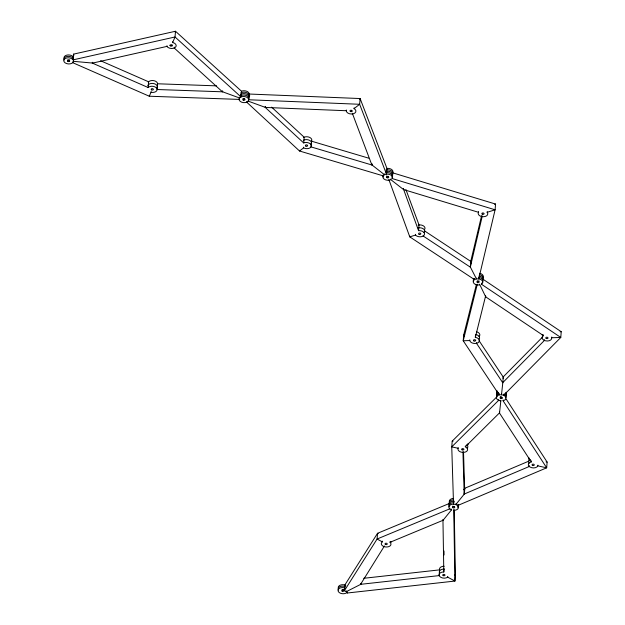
<?xml version="1.0" encoding="UTF-8"?>
<svg xmlns="http://www.w3.org/2000/svg" width="625" height="625" viewBox="0 0 625 625"><rect width="100%" height="100%" fill="white"/><g stroke="black" fill="none" stroke-linecap="round" stroke-linejoin="round"><path stroke-width="0.94" d="M72.773 61.961L72.711 62.68L149.289 96.234L239.07 99.398L239.125 98.68M172.695 41.781L172.633 42.5A4.836 3.07 4.6 0 1 175.016 47.602A4.836 3.07 4.6 0 1 166.93 46.406L92.656 63.078L73.414 61.32A4.836 3.07 4.6 0 1 66.562 63.57A4.836 3.07 4.6 0 1 65.234 58.508A4.836 3.07 4.6 0 1 73.039 59.875L73.5 54.141L175.492 31.25L241.484 91.219A4.836 3.07 4.6 0 1 247.633 91.727A4.836 3.07 4.6 0 1 248.461 95.656M73.414 61.32L73.469 60.602M92.32 62.328L92.258 63.047L148.164 87.539A4.836 3.07 4.6 0 1 154.406 86.68A4.836 3.07 4.6 0 1 156.805 90.641A4.836 3.07 4.6 0 1 151.016 92.25L149.289 96.234L149.344 95.516M92.656 63.078L92.719 62.359M148.164 87.539L148.625 81.805L100.586 60.75M151.016 92.25L151.078 91.539M148.219 82.32A4.836 3.07 4.6 0 1 153.547 80.609A4.836 3.07 4.6 0 1 157.57 83.781L157.109 89.516L222.656 91.82L222.711 91.109M166.93 46.406L166.992 45.695M174.312 47.125L174.242 48.023L222.297 91.695L239.57 97.992L239.641 97.188M222.297 91.695L222.352 90.977M241.484 91.219L241.023 96.953L175.031 36.984L175.492 31.25L175.195 31.938M246.797 101.477L246.742 102.195L299.539 151.008L383.164 175.852L383.227 175.133M354.109 107.914L354.047 108.633A4.836 3.07 4.6 0 1 353.25 113.789A4.836 3.07 4.6 0 1 346.266 110.734L265.5 107.445L248.227 101.148L248.281 100.43M248.641 95.945L248.688 95.414L249.766 95.805M354.047 108.633L359.648 104.281L248.727 99.766L249.187 94.031L360.109 98.547L386.961 168.414L386.5 174.148L359.648 104.281L360.109 98.547L359.406 99.094M265.203 106.594L265.141 107.313L303.688 142.945A4.836 3.07 4.6 0 1 310.148 143.711A4.836 3.07 4.6 0 1 310.055 147.844A4.836 3.07 4.6 0 1 303.578 147.867L299.539 151.008L299.594 150.289M265.5 107.445L265.555 106.727M303.688 142.945L304.148 137.211L271.625 107.148M303.578 147.867L303.633 147.148M311.461 141.531L311.023 146.906L372.078 165.047L372.164 163.977M346.266 110.734L346.328 110.016M352.32 113.258L371.82 164.844L384.492 174.719L384.555 173.914M371.82 164.844L371.875 164.125M346.328 590.875L346.258 591.68L360.805 584.305L439.172 575.602L439.633 569.867A4.836 3.07 4.6 0 1 444.187 566.266M454.234 509.898L455.391 575.328L454.93 581.062L347.305 593.008L347.367 592.203M388.852 179.523L409.781 236.875L474.523 279.625L474.586 278.906M478.852 277.297L478.719 278.914L495.102 209.797L392.148 178.547L392.609 172.812L495.563 204.062L495.102 209.797L487.156 212.312A4.836 3.07 4.6 0 1 483.305 216.734A4.836 3.07 4.6 0 1 478.484 212.289L403.516 189.539L390.836 179.664L390.898 178.945M360.586 583.383L360.5 584.453L384.438 545.984M360.805 584.305L360.859 583.586M403.312 188.617L418.57 230.68A4.836 3.07 4.6 0 1 424.273 232.945A4.836 3.07 4.6 0 1 421.695 236.625A4.836 3.07 4.6 0 1 415.508 235.055L409.781 236.875L409.836 236.156M403.516 189.539L403.57 188.82M390.102 541.578L390.047 542.297A4.836 3.07 4.6 0 1 389.336 546.375A4.836 3.07 4.6 0 1 382.836 546.008A4.836 3.07 4.6 0 1 382.312 541.852L382.375 541.141M415.508 235.055L415.57 234.336M418.57 230.68L419.031 224.945L405.945 189.625M423.242 235.305L423.187 236.023L470.453 267.234L470.914 261.5L424.383 230.781M453.742 509.609L454.93 581.062L447.68 577.148A4.836 3.07 4.6 0 1 439.539 576.25A4.836 3.07 4.6 0 1 443.805 572L442.953 519.781M443.133 519.562L443.07 520.273L390.047 542.297M496.18 397.5L452.211 441.141L451.75 446.875L453.531 504.164L453.789 500.938M443.805 572L444.062 568.773M449.781 508.148L449.719 508.867L377.086 539.031L344.375 590.75M476.531 278.125L476.469 278.93L470.32 266.984L470.781 261.25L481.594 215.641M442.891 520.492L451.477 509.898L451.547 509.094M447.68 577.148L447.742 576.43M465.383 445.906L465.312 446.805A4.836 3.07 4.6 0 1 467.125 450.867A4.836 3.07 4.6 0 1 461.086 452.109A4.836 3.07 4.6 0 1 458.125 448.281L458.18 447.562M478.484 212.289L478.539 211.57M455.844 503.789L455.773 504.594L464.359 494L529.289 466.484L529.344 465.773M475.539 334.695L475.328 337.383A4.836 3.07 4.6 0 1 479.391 340.805A4.836 3.07 4.6 0 1 474.734 343.469A4.836 3.07 4.6 0 1 469.781 340.547L469.836 339.828M457.578 504.797L457.508 505.602L546.672 467.82L547.133 462.086L506.258 399.203M462.937 451.672L464.188 494.219L464.648 488.477L463.508 451.883M482.312 215.937L470.32 266.984M477.312 284.211L463.227 340.773L499.234 394.914L499.305 394.016M482.633 278.984L561.234 331.719L560.773 337.453L551.695 337.758A4.836 3.07 4.6 0 1 545.367 340.766A4.836 3.07 4.6 0 1 543.445 335.609L485.687 296.859L479.602 284.195M464.359 494L464.82 488.258L528.938 461.094M476.562 342.578L476.508 343.297L502.797 382.82L503.281 376.836L542.273 337.344M487.156 212.312L487.211 211.602M503.719 394.5L503.656 395.305L560.773 337.453L481.461 284.242L481.516 283.523M485.625 295.898L475.328 337.383M485.687 296.859L485.75 296.141M498.703 399.609L498.648 400.328L451.75 446.875L458.125 448.281M503.125 400.031L503.07 400.742L546.672 467.82L537.828 465.875A4.836 3.07 4.6 0 1 530 467.016A4.836 3.07 4.6 0 1 531.266 461.922L499.523 413.078L499.602 412.109M499.523 413.078L500.898 400.164M501.562 393.961L501.5 394.766L502.82 382.57L544.414 340.445L544.469 339.727M531.266 461.922L531.352 460.852M543.445 335.609L543.508 334.891M537.828 465.875L537.891 465.156M551.695 337.758L551.75 337.047M503.094 378.578L503.281 376.836M476.398 284.43L463.688 335.031L463.227 340.773L469.781 340.547M172.633 42.5L175.031 36.984L73.039 59.875M311.461 143.625L311.258 144.039M463.594 489.781L464.82 488.258M465.312 446.805L499.547 412.828M449.422 503.445L377.547 533.297L344.836 585.016L344.414 590.758A4.836 3.07 4.6 0 1 347.305 593.008M494.57 204.375L495.563 204.062M363.711 578.297L439.633 569.867M464.508 335.008L463.688 335.031L464.594 336.391M560.102 331.758L561.234 331.719M157.57 83.781L216.562 85.859M452.211 441.141L453.008 441.312M546.023 461.844L547.133 462.086M311.492 141.172L368.727 158.18M378.203 533.648L377.547 533.297L377.086 539.031L382.312 541.852M454.484 574.836L455.391 575.328M479.023 340.648L503.258 377.086M470.781 261.25L471.555 262.742M443.992 550.977L444.062 555M248.227 101.148A4.836 3.07 4.6 0 1 240.344 101.484A4.836 3.07 4.6 0 1 242.117 96.625A4.836 3.07 4.6 0 1 248.727 99.766M240.352 95.953A4.836 3.07 4.6 0 1 246.094 95.453A4.836 3.07 4.6 0 1 248.766 98.906M239.664 99.266A4.836 3.07 4.6 0 1 239.516 99.039M351.82 111.148A4.836 3.07 4.6 0 1 351.422 111.141M244.719 98.719A1.117 0.711 4.6 0 1 243.039 98.43M64.039 60.008A4.836 3.07 4.6 0 1 67.57 56.398A4.836 3.07 4.6 0 1 73.43 59.008M73.5 54.141A4.836 3.07 4.6 0 1 73.883 55.289M171.047 45.578A4.836 3.07 4.6 0 1 169.656 45.266M69.688 59.828A1.117 0.711 4.6 0 1 67.789 59.797M240.695 93.008A4.836 3.07 4.6 0 1 246.469 92.641A4.836 3.07 4.6 0 1 248.969 96.141M390.836 179.664A4.836 3.07 4.6 0 1 383.133 178.031A4.836 3.07 4.6 0 1 387.742 174.117A4.836 3.07 4.6 0 1 392.148 178.547M385.984 170A4.836 3.07 4.6 0 1 391.594 170.992A4.836 3.07 4.6 0 1 392.172 174.656M386.961 168.414A4.836 3.07 4.6 0 1 392.055 169.852A4.836 3.07 4.6 0 1 392.195 173.312M303.328 140.375A4.836 3.07 4.6 0 1 309.688 140.398A4.836 3.07 4.6 0 1 310.945 144.438M303.445 137.578A4.836 3.07 4.6 0 1 309.422 137.289A4.836 3.07 4.6 0 1 311.594 140.984M385.719 171.469A4.844 3.07 4.6 0 1 391.375 172.359A4.844 3.07 4.6 0 1 392.125 176.016M240.469 94.516A4.836 3.07 4.6 0 1 246.219 94.023A4.836 3.07 4.6 0 1 248.875 97.492M147.812 85.547A4.836 3.07 4.6 0 1 154.406 83.734A4.836 3.07 4.6 0 1 156.57 88.344M69.531 61.086A4.836 3.07 4.6 0 1 69.18 61.094M64.539 59.219A4.836 3.07 4.6 0 1 67.172 55.039A4.836 3.07 4.6 0 1 73.539 57.563M479.547 284.914A4.836 3.07 4.6 0 1 473.18 281.562A4.836 3.07 4.6 0 1 479.922 279.188A4.836 3.07 4.6 0 1 481.461 284.242M542.789 336.195A4.836 3.07 4.6 0 1 542.312 334.664M479.055 280.922A1.117 0.711 4.6 0 1 477.273 280.914M478.461 277.438A4.836 3.07 4.6 0 1 482.469 279.352A4.836 3.07 4.6 0 1 482.117 282.406M473.438 281.016A4.836 3.07 4.6 0 1 474.023 278.664M385.922 172.828A4.836 3.07 4.6 0 1 391.234 173.773A4.836 3.07 4.6 0 1 392.188 177.219M383.508 176.984A4.836 3.07 4.6 0 1 382.969 175.242M388.469 176.344A1.117 0.711 4.6 0 1 386.711 175.906M479.578 273.25A4.836 3.07 4.6 0 1 482.766 277.797M479.406 274.672A4.836 3.07 4.6 0 1 482.75 279.109M474.133 278.914A4.836 3.07 4.6 0 1 473.75 278.336M500.836 400.875A4.836 3.07 4.6 0 1 496.789 396.32A4.836 3.07 4.6 0 1 504.641 395.844A4.836 3.07 4.6 0 1 503.07 400.742M506.461 392.258A4.836 3.07 4.6 0 1 505.852 393.789M497.266 393.203A4.836 3.07 4.6 0 1 497.109 390.789M505.914 392.453A4.836 3.07 4.6 0 1 505.484 395.469M497.25 394.766A4.836 3.07 4.6 0 1 497.523 391.602M476.523 331.789A4.836 3.07 4.6 0 1 479.008 336.586M505.266 393.297A4.836 3.07 4.6 0 1 505.789 396.453M502.117 398.031A4.836 3.07 4.6 0 1 501.422 398.031M497.188 396.258A4.836 3.07 4.6 0 1 498.562 392.328M475.812 334.555A4.836 3.07 4.6 0 1 479.008 339.234M478.922 276.039A4.844 3.07 4.6 0 1 482.586 280.609M473.633 279.773A4.844 3.07 4.6 0 1 473.438 278.453M418.148 225.102A4.836 3.07 4.6 0 1 423.57 225.969A4.836 3.07 4.6 0 1 424.563 229.469M418.062 227.93A4.836 3.07 4.6 0 1 423.594 229.031A4.836 3.07 4.6 0 1 424.047 232.664M439.625 573.172A4.836 3.07 4.6 0 1 444.031 569.133M451.477 509.898A4.836 3.07 4.6 0 1 450.359 504.82A4.836 3.07 4.6 0 1 458.117 506.328A4.836 3.07 4.6 0 1 453.68 510.328M454.109 506.5A1.117 0.711 4.6 0 1 452.781 506.125M458.141 504.75A4.836 3.07 4.6 0 1 457.766 507.711M449.188 506.609A4.836 3.07 4.6 0 1 454.039 502.758M529.133 463.211A4.836 3.07 4.6 0 1 530.312 459.461M501.609 397.086A1.117 0.711 4.6 0 1 500.305 396.68M504.047 393.992A4.836 3.07 4.6 0 1 505.664 397.898M496.773 397.273A4.836 3.07 4.6 0 1 499.07 393.547M529.047 459.859A4.836 3.07 4.6 0 1 529.047 457.922M449.758 505.805A4.844 3.07 4.6 0 1 449.734 502.57A4.836 3.07 4.6 0 1 453.273 498.438M449.75 504.234A4.836 3.07 4.6 0 1 453.57 499.859M338.477 588.508A4.836 3.07 4.6 0 1 340.188 585.195A4.836 3.07 4.6 0 1 345.781 585.375M343.875 589.68A1.117 0.711 4.6 0 1 342.133 589.664M338.422 590.062A4.836 3.07 4.6 0 1 339.945 586.68A4.836 3.07 4.6 0 1 345.57 586.766M347.242 592.156A4.836 3.07 4.6 0 1 340.633 593.297A4.836 3.07 4.6 0 1 338.664 588.93A4.836 3.07 4.6 0 1 345.453 588.195M391.188 541.508A4.836 3.07 4.6 0 1 390.734 542.578M458.688 504.633A4.844 3.07 4.6 0 1 457.82 506.328M449.734 502.57A4.844 3.07 4.6 0 1 454.258 501.328M468.047 443.469A4.836 3.07 4.6 0 1 467.609 445.109M466.773 444.688A4.836 3.07 4.6 0 1 467.133 448.25M350.445 111.477A1.117 0.711 4.6 0 0 352.203 111.055A1.117 0.711 4.6 0 0 350.641 110.258A1.117 0.711 4.6 0 0 350.445 111.477M243.25 100.117A1.117 0.711 4.6 0 0 245.008 99.695A1.117 0.711 4.6 0 0 243.438 98.898A1.117 0.711 4.6 0 0 243.25 100.117M170.703 45.945A1.117 0.711 4.6 0 0 172.477 45.547A1.117 0.711 4.6 0 0 170.93 44.734A1.117 0.711 4.6 0 0 170.703 45.945M67.93 61.414A1.117 0.711 4.6 0 0 69.703 61.008A1.117 0.711 4.6 0 0 68.148 60.203A1.117 0.711 4.6 0 0 67.93 61.414M305.898 146.125A1.117 0.711 4.6 0 0 307.641 145.68A1.117 0.711 4.6 0 0 306.047 144.906A1.117 0.711 4.6 0 0 305.898 146.125M151.648 89.898A1.117 0.711 4.6 0 0 153.391 89.453A1.117 0.711 4.6 0 0 151.805 88.68A1.117 0.711 4.6 0 0 151.648 89.898M546.25 338.469A1.117 0.711 4.6 0 0 548.008 338.047A1.117 0.711 4.6 0 0 546.445 337.258A1.117 0.711 4.6 0 0 546.25 338.469M477.359 282.469A1.117 0.711 4.6 0 0 479.117 282.047A1.117 0.711 4.6 0 0 477.547 281.25A1.117 0.711 4.6 0 0 477.359 282.469M482.328 214.195A1.117 0.711 4.6 0 0 484.078 213.758A1.117 0.711 4.6 0 0 482.492 212.977A1.117 0.711 4.6 0 0 482.328 214.195M387.031 177.742A1.117 0.711 4.6 0 0 388.773 177.305A1.117 0.711 4.6 0 0 387.195 176.523A1.117 0.711 4.6 0 0 387.031 177.742M473.961 340.953A1.117 0.711 4.6 0 0 475.688 340.477A1.117 0.711 4.6 0 0 474.07 339.727A1.117 0.711 4.6 0 0 473.961 340.953M419.086 234.289A1.117 0.711 4.6 0 0 420.812 233.82A1.117 0.711 4.6 0 0 419.203 233.07A1.117 0.711 4.6 0 0 419.086 234.289M443.211 575.625A1.117 0.711 4.6 0 0 444.969 575.203A1.117 0.711 4.6 0 0 443.398 574.414A1.117 0.711 4.6 0 0 443.211 575.625M452.977 507.789A1.117 0.711 4.6 0 0 454.734 507.367A1.117 0.711 4.6 0 0 453.172 506.578A1.117 0.711 4.6 0 0 452.977 507.789M532.508 465.383A1.117 0.711 4.6 0 0 534.273 464.977A1.117 0.711 4.6 0 0 532.727 464.172A1.117 0.711 4.6 0 0 532.508 465.383M500.508 398.359A1.117 0.711 4.6 0 0 502.273 397.961A1.117 0.711 4.6 0 0 500.727 397.148A1.117 0.711 4.6 0 0 500.508 398.359M342.219 591.219A1.117 0.711 4.6 0 0 343.961 590.773A1.117 0.711 4.6 0 0 342.367 590A1.117 0.711 4.6 0 0 342.219 591.219M385.508 544.477A1.117 0.711 4.6 0 0 387.25 544.023A1.117 0.711 4.6 0 0 385.656 543.258A1.117 0.711 4.6 0 0 385.508 544.477M462.148 449.859A1.117 0.711 4.6 0 0 463.898 449.422A1.117 0.711 4.6 0 0 462.312 448.641A1.117 0.711 4.6 0 0 462.148 449.859"/></g></svg>
